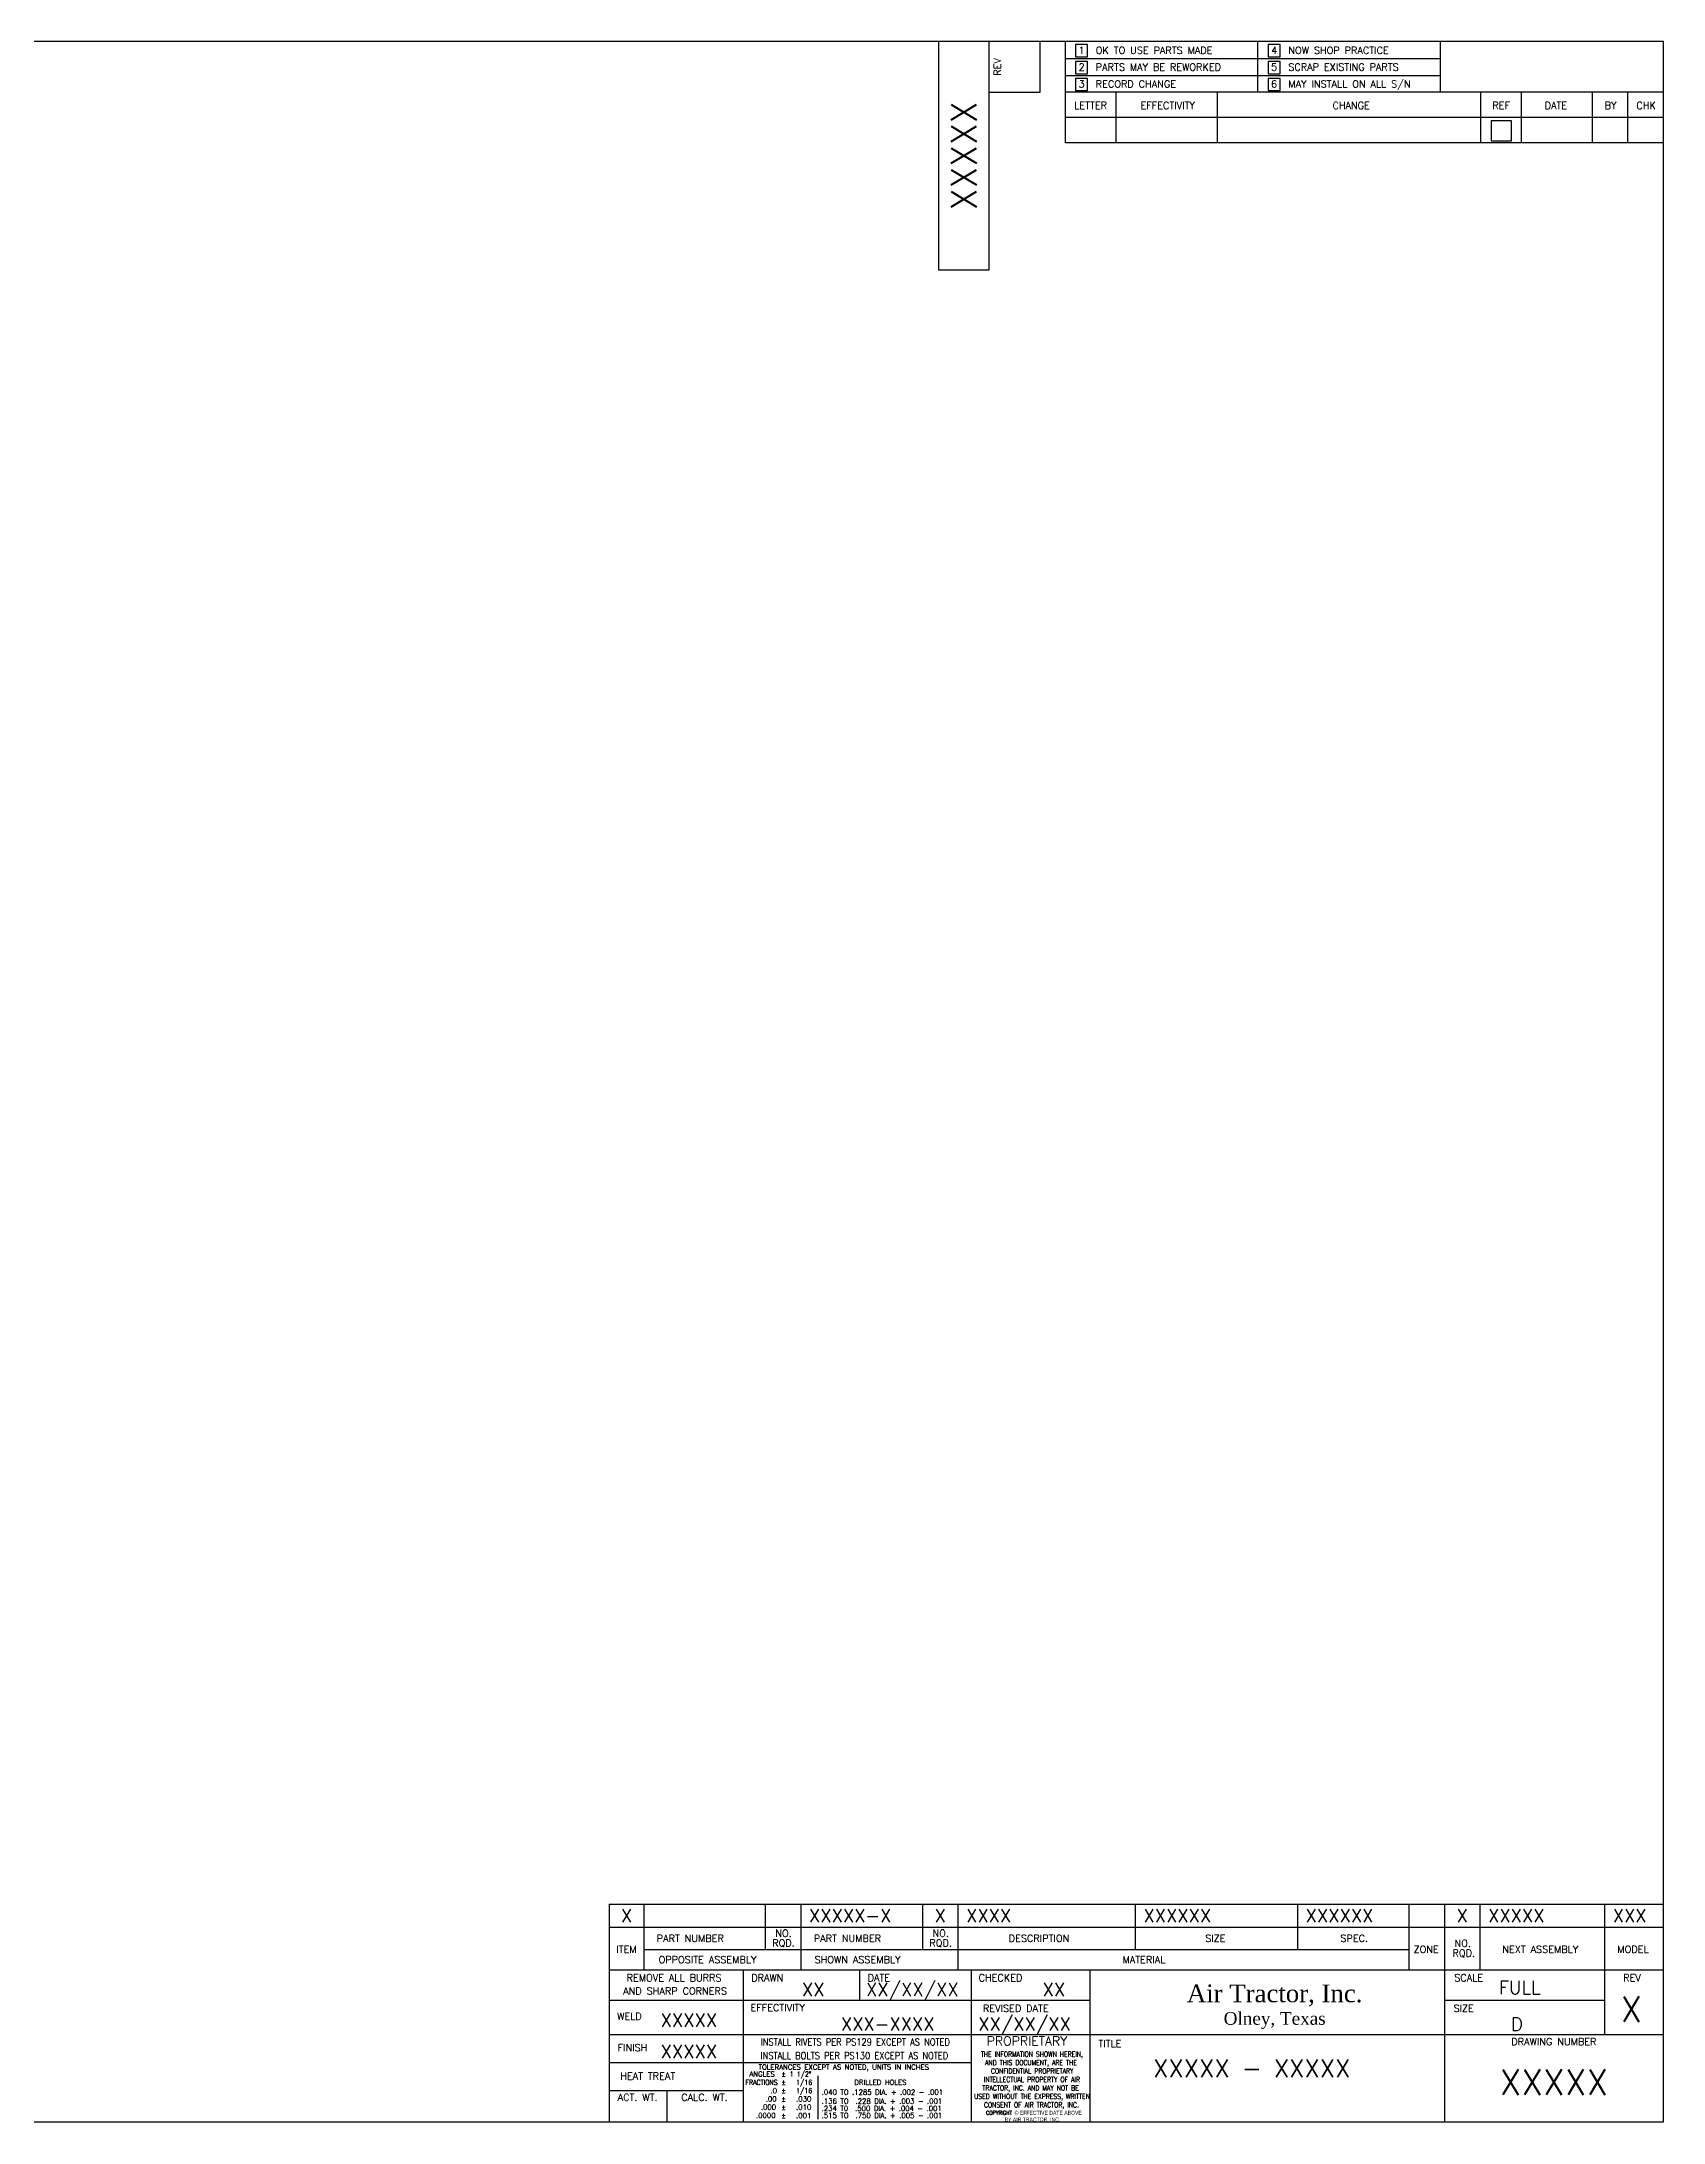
# Model space of a CAD drawing. Extents: x 0 to 267, y -90 to 34.
# Drawn here: x 16 to 32, y -0.01 to 20.52 of the extents above; entities that cross this region are included whole.
import ezdxf
from ezdxf.enums import TextEntityAlignment as Align

# ---------------------------------------------------------------- set-up
doc = ezdxf.new("R2010")
doc.units = 0
doc.header["$LTSCALE"] = 0.3
doc.header["$MEASUREMENT"] = 0
for name, color, linetype in [('NOTES', 2, 'CONTINUOUS'), ('TB', 1, 'CONTINUOUS'), ('TB Border', 9, 'CONTINUOUS')]:
    doc.layers.add(name, color=color, linetype=linetype)
doc.styles.add('050', font='romans', dxfattribs={"height": 0.05})
doc.styles.add('070', font='ROMANS', dxfattribs={"height": 0.07})
doc.styles.add('130', font='ROMANS', dxfattribs={"height": 0.125})
doc.styles.add('250', font='ROMANS', dxfattribs={"height": 0.25})
doc.styles.add('AT', font='georgia.ttf', dxfattribs={"height": 0.175})
doc.styles.add('ROMANS', font='ROMANS.shx')

# ---------------------------------------------------------------- blocks, each defined once
blk = doc.blocks.new('tbn')
at = {"layer": 'TB', "color": 6}
for p, q in [((-1.17, 0.86), (-1.17, 0)), ((-3.42, 0.585), (-1.17, 0.585)), ((-2.682, 0.452), (-2.682, 0.026))]:
    blk.add_line(p, q, dxfattribs=at)
at = {"layer": 'NOTES', "insert": (-1.142, 0.418), "char_height": 0.078125, "attachment_point": 4, "style": 'ROMANS'}
blk.add_mtext_dynamic_manual_height_columns('\\pi0.12597;{\\H1.152x;PROPRIETARY\\H0.86806x;\\W0.75;\\P\\pi0.06829;\\H0.64x;\\C41;THE INFORMATION SHOWN HEREIN, \\P\\pi0.11025;AND THIS DOCUMENT, ARE THE \\P\\pi0.16829;CONFIDENTIAL PROPRIETARY \\P\\pi0.09775;INTELLECTUAL PROPERTY OF AIR \\P\\pi0.08436;TRACTOR, INC. AND MAY NOT BE \\P\\pi0.00222;USED WITHOUT THE EXPRESS, WRITTEN \\P\\pi0.09954;CONSENT OF AIR TRACTOR, INC.\\P\\pi0.11963;\\H0.8x;COPYRIGHT \\fArial|b0|i0|c0|p34;\\W1;©\\fMS Shell Dlg|b0|i0|c0|p0;\\W0.75; EFFECTIVE DATE ABOVE\\P\\pi0.30311;BY AIR TRACTOR, INC.}', width=1.11337, gutter_width=0.781, heights=[0], dxfattribs=at)
at = {"layer": 'TB', "color": 6, "style": '070'}
blk.add_text('EFFECTIVITY', height=0.07, dxfattribs=at).set_placement((-3.078, 1.126), align=Align.MIDDLE)
at = {"layer": 'TB', "color": 6, "style": '070', "width": 0.85}
for s, p in [('INSTALL BOLTS PER PS130 EXCEPT AS NOTED', (-2.321, 0.652)), ('INSTALL RIVETS PER PS129 EXCEPT AS NOTED', (-2.312, 0.786))]:
    blk.add_text(s, height=0.07, dxfattribs=at).set_placement(p, align=Align.MIDDLE)
at = {"layer": 'TB', "color": 6, "style": '050'}
for s, width, p in [('FRACTIONS', 0.8, (-3.395, 0.363)), ('1 1/2%%D', 0.9, (-2.959, 0.445)), ('1/16', 0.9, (-2.896, 0.363)), ('1/16', 0.9, (-2.896, 0.282))]:
    blk.add_text(s, height=0.05, dxfattribs=dict(at, width=width)).set_placement(p)
for s, p in [('ANGLES', (-3.357, 0.445)), ('%%P', (-3.043, 0.445)), ('.00', (-3.196, 0.2)), ('.0', (-3.149, 0.282)), ('%%P', (-3.043, 0.363)), ('%%P', (-3.043, 0.282)), ('%%P', (-3.043, 0.2)), ('.030', (-2.896, 0.2)), ('.040 TO .1285 DIA. + .002 - .001', (-2.644, 0.267)), ('.136 TO  .228 DIA. + .003 - .001', (-2.644, 0.178)), ('.0000', (-3.292, 0.038)), ('.000', (-3.244, 0.119)), ('%%P', (-3.043, 0.119)), ('%%P', (-3.043, 0.036)), ('.010', (-2.896, 0.119)), ('.001', (-2.896, 0.036)), ('.234 T0  .500 DIA. + .004 - .001', (-2.644, 0.107)), ('.515 TO  .750 DIA. + .005 - .001', (-2.644, 0.037))]:
    blk.add_text(s, height=0.05, dxfattribs=at).set_placement(p)
for s, p in [('TOLERANCES EXCEPT AS NOTED, UNITS IN INCHES', (-2.426, 0.514)), ('DRILLED HOLES', (-2.064, 0.364))]:
    blk.add_text(s, height=0.05, dxfattribs=at).set_placement(p, align=Align.CENTER)
blk = doc.blocks.new('ATB')
at = {"layer": 'TB', "color": 2, "width": 3.35, "attachment_point": 2, "style": 'AT'}
for s, insert, char_height in [('Air Tractor, Inc.', (-1.675, 0.494), 0.175), ('Olney, Texas', (-1.675, 0.222), 0.125)]:
    blk.add_mtext(s, dxfattribs=dict(at, insert=insert, char_height=char_height))
blk = doc.blocks.new('tb info')
at = {"layer": 'NOTES', "style": 'ROMANS'}
for tag, p in [('DRAWNBY', (-2.84, -0.26)), ('DRAWNDATE', (-2.225, -0.26)), ('CHECKBY', (-0.926, -0.26)), ('REVDATE', (-1.104, -0.6))]:
    blk.add_attdef(tag, p, '', height=0.13, dxfattribs=at)
at = {"layer": 'NOTES', "color": 11}
for tag, p, height, style in [('REVLETTER', (5.087, -0.515), 0.25, '250'), ('TITLE_001', (0.372, -1.06), 0.176, 'ROMANS')]:
    blk.add_attdef(tag, p, '', height=height, dxfattribs=dict(at, style=style))

msp = doc.modelspace()

# ---------------------------------------------------------------- linework, layer by layer
at = {"layer": 'TB', "color": 9}
for p, q in [((24.8495, 20.52), (24.8495, 18.27)), ((25.3495, 18.27), (25.3495, 20.52)), ((25.8495, 20.02), (25.8495, 20.52)), ((26.0995, 19.52), (26.0995, 20.52)), ((29.7995, 20.02), (29.7995, 20.52)), ((25.3495, 20.02), (25.8495, 20.02)), ((31.9995, 20.02), (26.0995, 20.02)), ((24.8495, 18.27), (25.3495, 18.27)), ((21.5995, 2.145), (21.5995, 0)), ((29.8395, 2.145), (29.8395, 0)), ((21.5995, 1.5), (31.9995, 1.5)), ((22.9195, 1.5), (22.9195, 0)), ((26.3395, 1.5), (26.3395, 0)), ((21.5995, 0.86), (31.9995, 0.86))]:
    msp.add_line(p, q, dxfattribs=at)
at = {"layer": 'TB', "color": 6}
for p, q in [((26.0995, 20.35333), (29.7995, 20.35333)), ((27.9995, 20.02), (27.9995, 20.52)), ((26.0995, 20.18667), (29.7995, 20.18667)), ((26.5995, 19.52), (26.5995, 20.02)), ((27.5995, 19.52), (27.5995, 20.02)), ((30.1995, 19.52), (30.1995, 20.02)), ((30.5995, 19.52), (30.5995, 20.02)), ((31.2995, 19.52), (31.2995, 20.02)), ((31.6495, 19.52), (31.6495, 20.02)), ((31.9995, 19.77), (26.0995, 19.77)), ((31.9995, 19.52), (26.0995, 19.52)), ((21.5995, 2.145), (31.9995, 2.145)), ((21.9395, 2.145), (21.9395, 1.5)), ((23.1395, 2.145), (23.1395, 1.7)), ((23.4895, 2.145), (23.4895, 1.5)), ((24.6895, 2.145), (24.6895, 1.7)), ((25.0395, 2.145), (25.0395, 1.5)), ((26.7895, 2.145), (26.7895, 1.7)), ((28.3895, 2.145), (28.3895, 1.7)), ((29.4895, 2.145), (29.4895, 1.5)), ((30.1895, 2.145), (30.1895, 1.5)), ((31.4195, 2.145), (31.4195, 0.86)), ((21.5995, 1.92), (31.9995, 1.92)), ((21.9395, 1.7), (29.4895, 1.7)), ((24.0695, 1.5), (24.0695, 1.2)), ((25.1695, 1.5), (25.1695, 1.2)), ((21.5995, 1.2), (26.3395, 1.2)), ((25.1695, 1.2), (25.1695, 0.86)), ((29.8395, 1.2), (31.4195, 1.2)), ((21.5995, 0.585), (22.9195, 0.585)), ((21.5995, 0.31), (22.9195, 0.31)), ((22.1695, 0.31), (22.1695, 0))]:
    msp.add_line(p, q, dxfattribs=at)
for points in [[(26.3195, 20.49), (26.1995, 20.49), (26.1995, 20.37), (26.3195, 20.37)], [(26.3195, 20.32333), (26.1995, 20.32333), (26.1995, 20.20333), (26.3195, 20.20333)], [(28.2195, 20.49), (28.0995, 20.49), (28.0995, 20.37), (28.2195, 20.37)], [(28.2195, 20.32333), (28.0995, 20.32333), (28.0995, 20.20333), (28.2195, 20.20333)], [(26.3195, 20.15667), (26.1995, 20.15667), (26.1995, 20.03667), (26.3195, 20.03667)], [(28.2195, 20.15667), (28.0995, 20.15667), (28.0995, 20.03667), (28.2195, 20.03667)], [(30.4995, 19.74), (30.2995, 19.74), (30.2995, 19.54), (30.4995, 19.54)]]:
    msp.add_lwpolyline(points, close=True, dxfattribs=at)
at = {"layer": 'TB Border', "color": 9}
msp.add_lwpolyline([(31.9995, 0), (31.9995, 20.52), (0, 20.52), (0, 0)], close=True, dxfattribs=at)

# ---------------------------------------------------------------- block references
at = {"layer": 'NOTES'}
ref = msp.add_blockref('tb info', (26.3395, 1.5), dxfattribs=at)
ref.add_attrib('DRAWNBY', 'XX', (23.4995, 1.24), dxfattribs={"height": 0.13, "style": 'ROMANS'})
ref.add_attrib('DRAWNDATE', 'XX/XX/XX', (24.13283, 1.24), dxfattribs={"height": 0.13, "style": 'ROMANS'})
ref.add_attrib('CHECKBY', 'XX', (25.8745, 1.24), dxfattribs={"height": 0.13, "style": 'ROMANS'})
ref.add_attrib('REVDATE', 'XX/XX/XX', (25.23893, 0.9), dxfattribs={"height": 0.13, "style": 'ROMANS'})
ref.add_attrib('TITLE_001', 'XXXXX - XXXXX', (26.96645, 0.43973), dxfattribs={"color": 11, "height": 0.176, "style": 'ROMANS'})
ref.add_attrib('REVLETTER', 'X', (31.57607, 0.98487), dxfattribs={"color": 11, "height": 0.25, "style": '250'})
msp.add_blockref('tbn', (26.3395, 0), dxfattribs=at)
at = {"layer": 'TB'}
msp.add_blockref('ATB', (29.8395, 0.86), dxfattribs=at)

# ---------------------------------------------------------------- texts
at = {"layer": 'NOTES', "color": 11, "style": '250'}
msp.add_text('XXXXX', height=0.25, rotation=90, dxfattribs=at).set_placement((25.0995, 19.395), align=Align.MIDDLE)
at = {"layer": 'NOTES', "style": '130'}
for p in [(21.7695, 1.9675), (24.8645, 1.9675), (30.0145, 1.9675)]:
    msp.add_text('X', height=0.13, dxfattribs=at).set_placement(p, align=Align.CENTER)
for s, p in [('XXXXX-X', (23.5695, 1.9675)), ('XXXX', (25.1195, 1.9675)), ('XXXXXX', (26.8695, 1.9675)), ('XXXXXX', (28.4695, 1.9675)), ('XXXXX', (30.2695, 1.9675)), ('XXX', (31.4995, 1.9675)), ('FULL', (30.37601, 1.26)), ('XXXXX', (22.10601, 0.9376)), ('XXX-XXXX', (23.88406, 0.9)), ('D', (30.49601, 0.89841)), ('XXXXX', (22.10601, 0.62841))]:
    msp.add_text(s, height=0.13, dxfattribs=at).set_placement(p)
at = {"layer": 'NOTES', "color": 11, "style": '250'}
msp.add_text('XXXXX', height=0.25, dxfattribs=at).set_placement((30.9195, 0.39), align=Align.MIDDLE)
at = {"layer": 'TB', "color": 6, "style": '070'}
msp.add_text('REV', height=0.07, rotation=90, dxfattribs=at).set_placement((25.4295, 20.27), align=Align.MIDDLE)
for s, p in [('1', (26.2295, 20.4)), ('OK TO USE PARTS MADE', (26.3995, 20.4)), ('4', (28.1295, 20.4)), ('NOW SHOP PRACTICE', (28.2995, 20.4)), ('2', (26.2295, 20.23333)), ('3', (26.2295, 20.06667)), ('PARTS MAY BE REWORKED', (26.3995, 20.23333)), ('RECORD CHANGE', (26.3995, 20.06667)), ('5', (28.1295, 20.23333)), ('6', (28.1295, 20.06667)), ('SCRAP EXISTING PARTS', (28.2995, 20.23333)), ('MAY INSTALL ON ALL S/N', (28.2995, 20.06667))]:
    msp.add_text(s, height=0.07, dxfattribs=at).set_placement(p)
for s, p in [('LETTER', (26.3495, 19.89)), ('EFFECTIVITY', (27.1095, 19.89)), ('CHANGE', (28.9195, 19.89)), ('REF', (30.3995, 19.89)), ('DATE', (30.9395, 19.89)), ('BY', (31.4795, 19.89)), ('CHK', (31.8295, 19.89)), ('NO.', (23.3195, 1.86)), ('NO.', (24.8695, 1.86)), ('ITEM', (21.7695, 1.7)), ('PART NUMBER', (22.3995, 1.81)), ('RQD.', (23.3195, 1.76)), ('PART NUMBER', (23.9495, 1.81)), ('RQD.', (24.8695, 1.76)), ('DESCRIPTION', (25.8395, 1.81)), ('SIZE', (27.5795, 1.81)), ('SPEC.', (28.9495, 1.81)), ('ZONE', (29.6595, 1.7)), ('RQD.', (30.0295, 1.66)), ('NO.', (30.0195, 1.76)), ('NEXT ASSEMBLY ', (30.8095, 1.7)), ('MODEL', (31.6995, 1.7)), ('REMOVE ALL BURRS', (22.2395, 1.42)), ('OPPOSITE ASSEMBLY', (22.5695, 1.6)), ('DRAWN', (23.1595, 1.42)), ('SHOWN ASSEMBLY', (24.0495, 1.6)), ('DATE', (24.2595, 1.42)), ('CHECKED', (25.4595, 1.42)), ('MATERIAL', (26.8745, 1.6)), ('SCALE', (30.0795, 1.42)), ('REV', (31.6895, 1.42)), ('AND SHARP CORNERS', (22.2495, 1.29)), ('WELD', (21.7995, 1.04)), ('REVISED DATE', (25.6106, 1.12)), ('SIZE', (30.0295, 1.12)), ('DRAWING NUMBER', (30.9195, 0.79)), ('FINISH', (21.8295, 0.73)), ('TITLE', (26.5395, 0.77)), ('HEAT TREAT', (21.9795, 0.45)), ('ACT. WT.', (21.8795, 0.24)), ('CALC. WT.', (22.5395, 0.24))]:
    msp.add_text(s, height=0.07, dxfattribs=at).set_placement(p, align=Align.MIDDLE)

doc.saveas('drawing.dxf')
